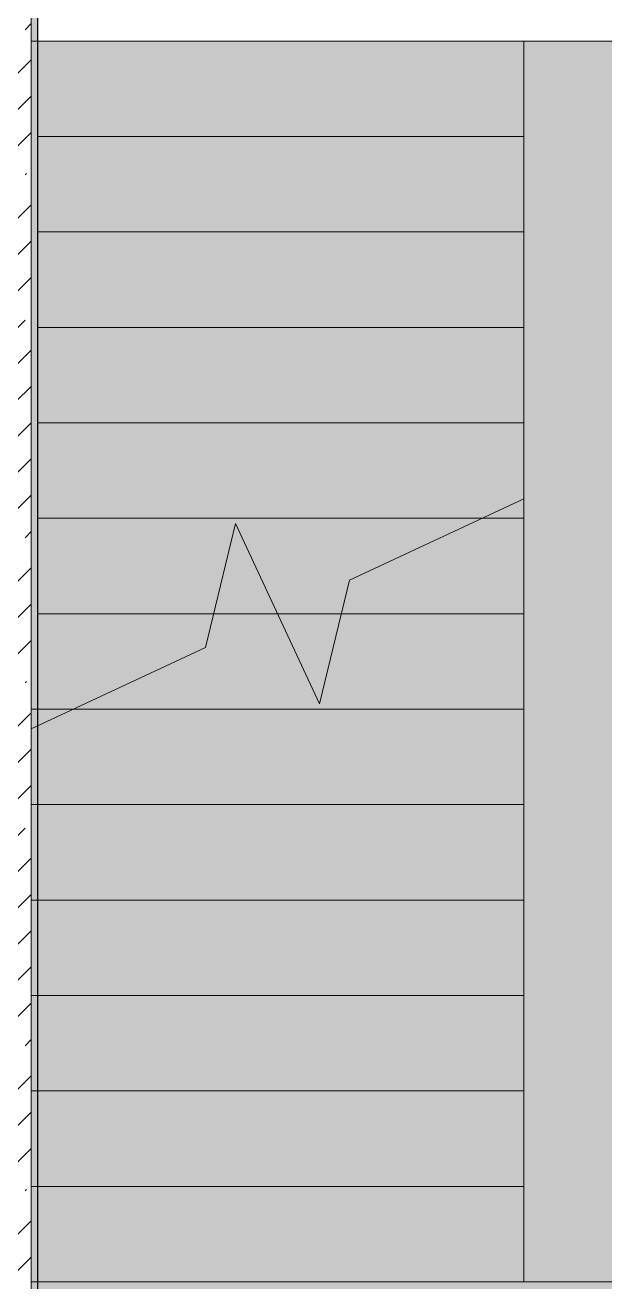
# Model space of a CAD drawing. Header units: millimetres. Extents: x -213911 to 415037, y -3642 to 107391.
# Drawn here: x 38806 to 40630, y 95886 to 99836 of the extents above; entities that cross this region are included whole.
import ezdxf

# ---------------------------------------------------------------- set-up
doc = ezdxf.new("R2010")
doc.units = ezdxf.units.MM
for name, color, linetype, lineweight in [('A-FLOR', 7, 'Continuous', 9), ('I-WALL', 7, 'Continuous', 5), ('S-STRS', 7, 'Continuous', 9), ('S-STRS-MBND', 7, 'Continuous', 9)]:
    doc.layers.add(name, color=color, linetype=linetype, lineweight=lineweight)
doc.layers.add('A-FLOR-1', color=7, linetype='Continuous', lineweight=9, true_color=0xeef6ff, transparency=0.5)
for name, color, linetype, lineweight, true_color in [('A-WALL-1', 9, 'Continuous', 5, 0x808080), ('A-WALL-FNSH-1', 9, 'Continuous', 5, 0x808080), ('S-STRS-1', 7, 'Continuous', 9, 0xeef6ff)]:
    doc.layers.add(name, color=color, linetype=linetype, lineweight=lineweight, true_color=true_color)

# ---------------------------------------------------------------- blocks, each defined once
blk = doc.blocks.new('1floor')
at = {"layer": 'A-FLOR-1'}
h = blk.add_hatch(color=256, dxfattribs=at)
h.paths.add_polyline_path([(123280, 14944.8), (124810, 14944.8), (124809.5, 15550), (123280, 15550)])
h.paths.add_polyline_path([(42160, 15200), (42140, 15220), (42139.5, 20600), (40310, 20600), (40310, 19161.4), (39761.6, 18905.7), (39667.1, 18516.8), (39402.9, 19083.2), (39308.4, 18694.3), (38780, 18447.9), (38780.5, 15220), (42140, 15219)])
h.paths.add_polyline_path([(84700, 20178), (84750, 20178), (84750, 21652), (84736, 21652), (84736, 21642), (84716, 21642), (84716, 21652), (84700, 21652), (84700, 20569)])
h.paths.add_polyline_path([(59895, 23730), (59895, 24793), (59885, 24793), (59885, 24800), (59850, 24800), (59850, 23730)])
h.paths.add_polyline_path([(67964.6, 26880), (68202, 26880), (68202, 26900), (67118, 26900), (67118, 26880), (67758.3, 26880)])
at = {"layer": 'I-WALL'}
h = blk.add_hatch(dxfattribs=at)
h.set_pattern_fill('FP_1', color=256, style=0, pattern_type=2)
h.set_pattern_definition([(45, (0, 0), (-114.04925, 114.04925), []), (45, (114.05, 0), (-114.04925, 114.04925), [201.612, -40.322, 6.706, -33.617])])
h.paths.add_polyline_path([(38760, 10450), (38757.9, 12125), (38540, 12125), (38540, 10450)])
h.paths.add_polyline_path([(38540, 13525), (38760, 13525), (38760, 21575.3), (38540, 21575.3), (38540, 14832.5)])
h.paths.add_polyline_path([(38680, 22975.3), (38760, 22975.3), (38760, 23420.3), (38540, 23420.3), (38540, 22975.3)])
h = blk.add_hatch(dxfattribs=at)
h.set_pattern_fill('FP_191', color=256, style=0, pattern_type=2)
h.set_pattern_definition([(0, (0, 0), (243.84, 60.96), [20.117, -162.763, 20.117, -162.763, -975.36]), (0, (0, 0), (243.84, 60.96), [-365.76, 20.117, -345.643, 20.117, -162.763, -426.72]), (0, (0, 0), (243.84, 60.96), [-914.4, 20.117, -101.803, 20.117, -284.683]), (120, (91.44, 30.48), (-174.71291, 180.691634), [20.117, -162.763, 20.117, -162.763, -975.36]), (120, (91.44, 30.48), (-174.71291, 180.691634), [-365.76, 20.117, -345.643, 20.117, -162.763, -426.72]), (120, (91.44, 30.48), (-174.71291, 180.691634), [-914.4, 20.117, -101.803, 20.117, -284.683]), (240, (121.92, 152.4), (-69.12709, -241.651634), [20.117, -162.763, 20.117, -162.763, -975.36]), (240, (121.92, 152.4), (-69.12709, -241.651634), [-365.76, 20.117, -345.643, 20.117, -162.763, -426.72]), (240, (121.92, 152.4), (-69.12709, -241.651634), [-914.4, 20.117, -101.803, 20.117, -284.683])])
h.paths.add_polyline_path([(38780, 15200), (38780, 21550.3), (38768, 21550.3), (38768, 21520.3), (38760, 21520.3), (38760, 15200)])
h.paths.add_polyline_path([(38780, 23000.3), (38780, 23379), (38760, 23380), (38761.6, 23030.3), (38768, 23030.3), (38768, 23000.3)])
at = {"layer": 'S-STRS-1'}
for points in [[(40260, 20300), (40310, 20300), (40310, 20600), (38780, 20600), (38780, 20300), (39572, 20300)], [(39390.4, 20000), (40310, 20000), (40310, 20300), (38780, 20300), (38780, 20000), (39300.3, 20000)], [(39028.6, 19700), (40310, 19700), (40310, 20000), (38780, 20000), (38780, 19700)], [(40178.4, 19400), (40310, 19400), (40310, 19700), (38780, 19700), (38780, 19400), (39311.6, 19400)], [(39272.2, 19100), (40178.4, 19100), (40310, 19161.4), (40310, 19400), (38780, 19400), (38780, 19100)], [(39735.9, 18800), (39761.6, 18905.7), (40178.4, 19100), (38780, 19099.5), (38780, 18800), (39334.1, 18800), (39402.9, 19083.2), (39535, 18800)], [(38780, 18447.9), (38891.6, 18500), (38780, 18500)]]:
    blk.add_hatch(color=256, dxfattribs=at).paths.add_polyline_path(points)
h = blk.add_hatch(color=256, dxfattribs=at)
h.paths.add_polyline_path([(38780, 18500), (38891.6, 18500), (39308.4, 18694.3), (39334.1, 18800), (38780, 18800), (38780, 18694.3)])
h.paths.add_polyline_path([(39667.1, 18516.8), (39735.9, 18800), (39535, 18800)])
at = {"layer": 'A-FLOR'}
blk.add_line((38780, 20600), (42140, 20600), dxfattribs=at)
at = {"layer": 'A-WALL-1'}
for p, q in [((38760, 15200), (38760, 21520.3)), ((38780, 15220), (38780, 18198.1))]:
    blk.add_line(p, q, dxfattribs=at)
at = {"layer": 'A-WALL-FNSH-1'}
for p, q in [((38780, 21550.3), (38780, 18198.1)), ((38780, 20300), (38781, 20300)), ((38781, 18448.4), (38781, 20300)), ((38780, 18198.1), (38781, 18198.1)), ((38781, 17819.6), (38780, 17819.6))]:
    blk.add_line(p, q, dxfattribs=at)
at = {"layer": 'I-WALL'}
for p, q in [((38781, 21575.3), (38781, 20300)), ((38781, 18448.4), (38781, 15230)), ((38781, 18219.6), (38780, 18219.6))]:
    blk.add_line(p, q, dxfattribs=at)
at = {"layer": 'S-STRS'}
for p, q in [((40310, 20600), (38780, 20600)), ((40310, 20600), (38780, 20600)), ((40310, 20600), (40310, 20300)), ((40310, 20300), (38780, 20300)), ((40310, 20300), (38780, 20300)), ((40310, 20300), (40310, 20000)), ((40310, 20000), (38780, 20000)), ((40310, 20000), (38780, 20000)), ((40310, 20000), (40310, 19700)), ((40310, 19700), (38780, 19700)), ((40310, 19700), (38780, 19700)), ((40310, 19700), (40310, 19400)), ((40310, 19400), (38780, 19400)), ((40310, 19400), (38780, 19400)), ((40310, 19400), (40310, 19161.4)), ((40178.4, 19100), (38780, 19100)), ((40178.4, 19100), (38780, 19100)), ((39334.1, 18800), (38780, 18800)), ((39334.1, 18800), (38780, 18800)), ((39735.9, 18800), (39535, 18800)), ((39735.9, 18800), (39535, 18800)), ((38760, 18500), (38760, 18438.6)), ((38891.6, 18500), (38760, 18500)), ((38891.6, 18500), (38760, 18500))]:
    blk.add_line(p, q, dxfattribs=at)
at = {"layer": 'S-STRS-MBND'}
for p, q in [((38760, 23400), (38760, 20600)), ((38760, 20600), (40610, 20600)), ((39761.6, 18905.7), (40310, 19161.4)), ((40310, 19161.4), (40310, 16700)), ((39308.4, 18694.3), (39402.9, 19083.2)), ((39402.9, 19083.2), (39667.1, 18516.8)), ((40310, 19100), (40178.4, 19100)), ((40310, 19100), (40178.4, 19100)), ((39667.1, 18516.8), (39761.6, 18905.7)), ((39535, 18800), (39334.1, 18800)), ((39535, 18800), (39334.1, 18800)), ((40310, 18800), (39735.9, 18800)), ((40310, 18800), (39735.9, 18800)), ((38760, 18438.6), (39308.4, 18694.3)), ((40310, 18500), (38891.6, 18500)), ((40310, 18500), (38891.6, 18500)), ((38760, 18438.6), (38760, 16700)), ((40310, 18200), (38760, 18200)), ((40310, 18200), (38760, 18200)), ((40310, 17900), (38760, 17900)), ((40310, 17900), (38760, 17900)), ((40310, 17600), (38760, 17600)), ((40310, 17600), (38760, 17600)), ((40310, 17300), (38760, 17300)), ((40310, 17300), (38760, 17300)), ((40310, 17000), (38760, 17000)), ((40310, 17000), (38760, 17000)), ((38760, 16700), (38760, 15200)), ((40310, 16700), (38760, 16700)), ((40310, 16700), (38760, 16700)), ((40610, 16700), (40310, 16700))]:
    blk.add_line(p, q, dxfattribs=at)

msp = doc.modelspace()

# ---------------------------------------------------------------- block references
msp.add_blockref('1floor', (64.7, 79186.1))

doc.saveas('drawing.dxf')
